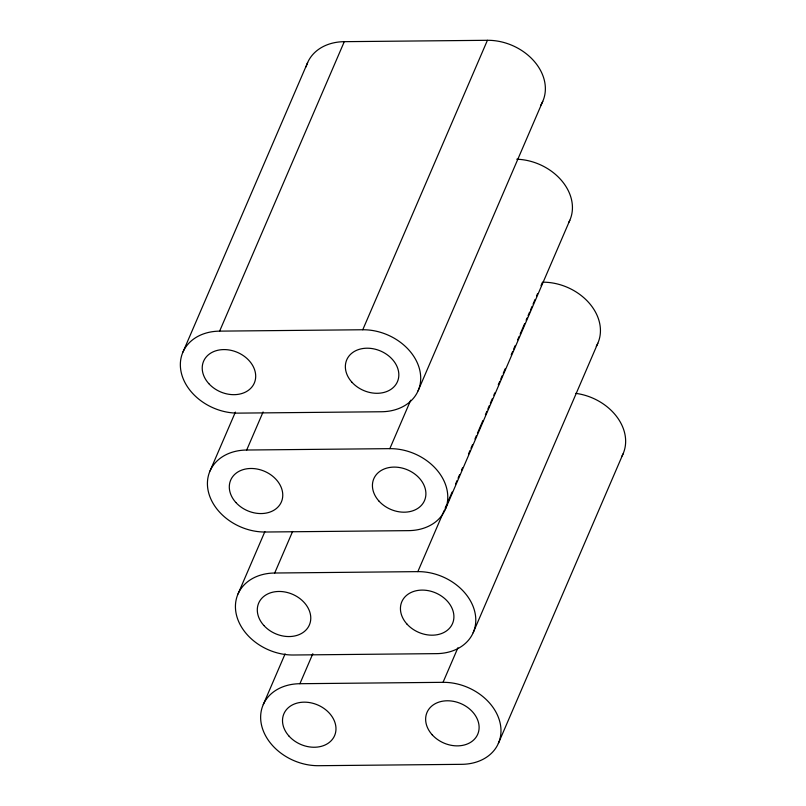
<?xml version="1.0" encoding="UTF-8"?>
<svg xmlns="http://www.w3.org/2000/svg" width="806" height="806" viewBox="0 0 806 806"><rect width="100%" height="100%" fill="white"/><g stroke="black" fill="none" stroke-linecap="round" stroke-linejoin="round"><path stroke-width="1.21" d="M182.982 352.031L307.64 62.566M219.625 331.135L362.76 329.755A50.184 39.061 23.3 0 1 419.805 370.297A50.184 39.061 23.3 0 1 381.429 411.755L238.294 413.125A50.184 39.061 23.3 0 1 181.249 372.584A50.184 39.061 23.3 0 1 219.625 331.135L344.293 41.67L487.418 40.3A50.184 39.061 23.3 0 1 535.204 62.485A50.184 39.061 23.3 0 1 540.604 105.405M210.054 470.916L235.382 412.108M246.696 450.02L389.832 448.65A50.184 39.061 23.3 0 1 446.877 489.192A50.184 39.061 23.3 0 1 408.501 530.64L265.365 532.02A50.184 39.061 23.3 0 1 208.321 491.479A50.184 39.061 23.3 0 1 246.696 450.02L263.088 411.967M238.052 593.911L264.872 531.638M362.76 329.755L487.418 40.3M274.705 573.016L417.84 571.635A50.184 39.061 23.3 0 1 474.885 612.177A50.184 39.061 23.3 0 1 436.509 653.636L293.374 655.006A50.184 39.061 23.3 0 1 236.329 614.474A50.184 39.061 23.3 0 1 274.705 573.016L292.588 531.497M263.26 704.605L285.112 653.857M389.832 448.65L410.687 400.209M418.082 390.86L542.74 101.395M299.913 683.71L443.038 682.329A50.184 39.061 23.3 0 1 500.083 722.871A50.184 39.061 23.3 0 1 461.707 764.33L318.582 765.7A50.184 39.061 23.3 0 1 261.537 725.158A50.184 39.061 23.3 0 1 299.913 683.71L312.819 653.726M417.84 571.635L444.156 510.52M445.154 508.213L446.645 504.758M447.632 502.45L452.106 492.063M455.581 483.993L457.073 480.537M458.07 478.23L459.551 474.764M461.546 470.16L462.533 467.853M468.498 454.01L469.989 450.554M470.976 448.247L472.467 444.781M474.956 439.018L476.437 435.562M477.434 433.255L482.895 420.571M485.383 414.798L486.874 411.342M487.862 409.035L489.353 405.579M490.35 403.272L492.335 398.658M493.826 395.202L494.813 392.895M498.289 384.815L499.78 381.359M500.778 379.052L502.269 375.596M503.256 373.289L505.251 368.674M511.206 354.831L512.697 351.376M513.694 349.069L515.185 345.613M517.664 339.84L519.155 336.384M520.152 334.077L524.615 323.7M526.106 320.234L527.104 317.927M528.091 315.63L529.582 312.164M530.58 309.857L532.071 306.401M533.058 304.094L535.043 299.479M536.534 296.024L537.531 293.716M541.007 285.636L542.498 282.181A50.184 39.061 23.3 0 1 589.841 303.842A50.184 39.061 23.3 0 1 596.269 346.308M445.154 509.745L569.812 220.29M443.038 682.329L457.939 647.732M473.152 632.74L597.82 343.275M498.36 743.434L623.018 453.969M306.119 66.848A50.184 39.061 23.3 0 1 344.293 41.67M516.757 159.215A50.184 39.061 23.3 0 1 562.104 181.179A50.184 39.061 23.3 0 1 568.824 222.325M575.756 393.368A50.184 39.061 23.3 0 1 622.03 456.005M208.804 383.626A27.605 21.48 23.3 0 0 254.253 383.182A27.605 21.48 23.3 0 0 223.826 349.582A27.605 21.48 23.3 0 0 208.804 383.626M351.94 382.245A27.605 21.48 23.3 0 0 397.388 381.812A27.605 21.48 23.3 0 0 366.962 348.202A27.605 21.48 23.3 0 0 351.94 382.245M235.876 502.511A27.605 21.48 23.3 0 0 281.324 502.078A27.605 21.48 23.3 0 0 250.898 468.477A27.605 21.48 23.3 0 0 235.876 502.511M379.011 501.141A27.605 21.48 23.3 0 0 424.46 500.697A27.605 21.48 23.3 0 0 394.033 467.097A27.605 21.48 23.3 0 0 379.011 501.141M263.884 625.506A27.605 21.48 23.3 0 0 309.333 625.063A27.605 21.48 23.3 0 0 278.906 591.463A27.605 21.48 23.3 0 0 263.884 625.506M407.01 624.126A27.605 21.48 23.3 0 0 452.468 623.693A27.605 21.48 23.3 0 0 422.042 590.093A27.605 21.48 23.3 0 0 407.01 624.126M289.092 736.2A27.605 21.48 23.3 0 0 334.54 735.757A27.605 21.48 23.3 0 0 304.114 702.157A27.605 21.48 23.3 0 0 289.092 736.2M432.218 734.82A27.605 21.48 23.3 0 0 477.666 734.387A27.605 21.48 23.3 0 0 447.239 700.777A27.605 21.48 23.3 0 0 432.218 734.82"/></g></svg>
